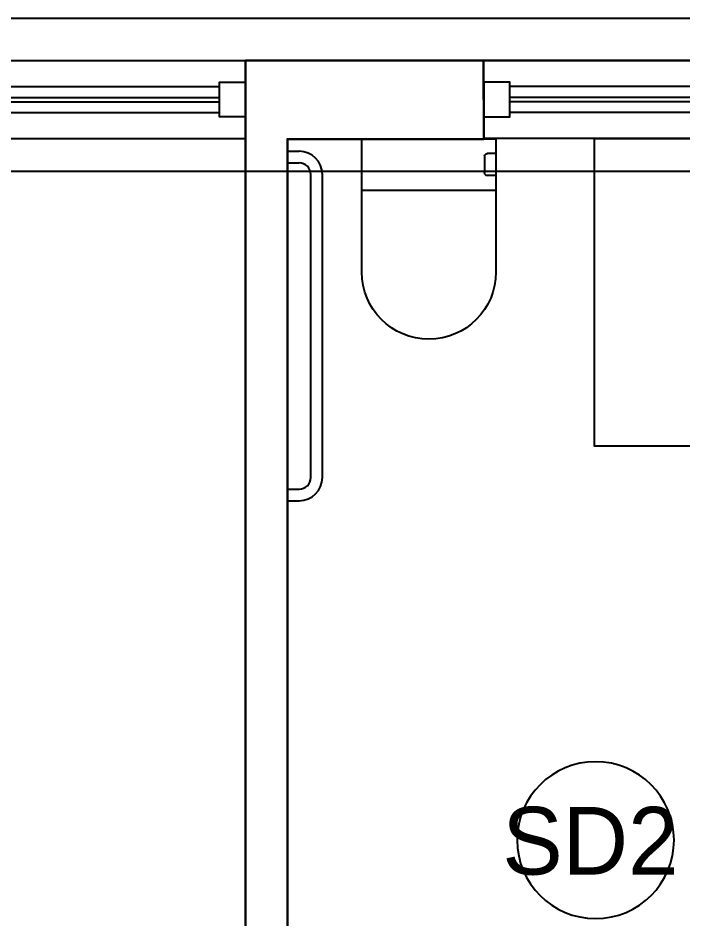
# Model space of a CAD drawing. Header units: millimetres. Extents: x 173236 to 801264, y -94969 to 615039.
# Drawn here: x 640885 to 642834, y 135452 to 138094 of the extents above; entities that cross this region are included whole.
import ezdxf
from ezdxf.enums import TextEntityAlignment as Align

# ---------------------------------------------------------------- set-up
doc = ezdxf.new("R2010")
doc.units = ezdxf.units.MM
doc.header["$MEASUREMENT"] = 0
doc.header["$PDMODE"] = 2
doc.layers.add('00-Def-points', color=7, linetype='Continuous', plot=False)
for name, color, linetype in [('VOX-A-ANNO-DIMS', 160, 'Continuous'), ('VOX-A-ANNO-DRTAG', 183, 'Continuous'), ('VOX-A-ANNO-GRID-LINE', 254, 'Continuous'), ('VOX-A-ELEV-1-NEAR', 130, 'Continuous'), ('VOX-A-FLOOR-LINE', 253, 'Continuous'), ('VOX-A-FURN-LAYOUT', 93, 'Continuous'), ('VOX-A-WINDOW', 2, 'Continuous'), ('VOX-A-WINDOW-SILL', 55, 'Continuous')]:
    doc.layers.add(name, color=color, linetype=linetype)
doc.layers.add('VOX-A-WALL-SECT', color=1, linetype='Continuous', lineweight=30)
doc.styles.add('1.5 mm Rotis Annotative', font='', dxfattribs={"height": 1.5})
doc.styles.add('2 mm Rotis Annotative', font='', dxfattribs={"height": 2})
doc.styles.get('1.5 mm Rotis Annotative').set_extended_font_data('Rotis Sans Serif')
doc.styles.get('2 mm Rotis Annotative').set_extended_font_data('Rotis Sans Serif')
doc.dimstyles.new('1.5 mm Rotis Annotative', dxfattribs={"dimtxt": 1.5, "dimasz": 1, "dimexe": 1.5, "dimexo": 0, "dimgap": 1, "dimtad": 1, "dimdec": 0, "dimrnd": 5, "dimzin": 0, "dimdsep": 46, "dimtxsty": '1.5 mm Rotis Annotative', "dimblk": 'ARCHTICK', "dimcen": 0.09, "dimdle": 1, "dimadec": 0, "dimazin": 0, "dimtfac": 1, "dimtdec": 0, "dimtofl": 0, "dimtmove": 1, "dimatfit": 3, "dimfxl": 2, "dimfxlon": 1, "dimtolj": 1, "dimtzin": 0, "dimarcsym": 0})

# ---------------------------------------------------------------- blocks, each defined once
blk = doc.blocks.new('dd')
at = {"layer": 'VOX-A-ANNO-GRID-LINE', "transparency": 33554610}
blk.add_line((725773.9, 159771.3), (698032.9, 159771.3), dxfattribs=at)
blk = doc.blocks.new('VOX-A-DOOR-TAG')
at = {"layer": 'VOX-A-ANNO-DRTAG'}
blk.add_circle((0, 0), 2.3, dxfattribs=at)
at = {"style": '2 mm Rotis Annotative', "flags": 1}
blk.add_attdef('DOORDIMENSION', (-9.696, -3.017), '', height=1.984, dxfattribs=at)
at = {"layer": 'VOX-A-ANNO-DRTAG', "style": '2 mm Rotis Annotative'}
blk.add_attdef('D1', text='', height=1.984, dxfattribs=at).set_placement((0.152, -0.017), align=Align.MIDDLE)
blk = doc.blocks.new('DOOR & WINDOW')
ref = blk.add_blockref('VOX-A-DOOR-TAG', (757517.6, 149953.4), dxfattribs=dict(xscale=-100, yscale=100, zscale=100))
ref.add_attrib('D1', 'SD2', dxfattribs={"layer": 'VOX-A-ANNO-DRTAG', "height": 198.44, "style": '2 mm Rotis Annotative'}).set_placement((757502.3, 149951.7), align=Align.MIDDLE)
blk = doc.blocks.new('*U370')
at = {"layer": 'VOX-A-WINDOW'}
for p, q in [((3, 1.5), (44.93, 1.5)), ((3, 0.25), (44.93, 0.25)), ((3, -0.25), (44.93, -0.25)), ((3, -1.5), (44.93, -1.5))]:
    blk.add_line(p, q, dxfattribs=at)
for points in [[(3, 2), (3, -2), (0, -2), (0, 2)], [(47.93, 2), (47.93, -2), (44.93, -2), (44.93, 2)]]:
    blk.add_lwpolyline(points, close=True, dxfattribs=at)
at = {"layer": 'VOX-A-WINDOW-SILL'}
for p, q in [((0, 4.5), (47.93, 4.5)), ((0, -4.5), (47.93, -4.5))]:
    blk.add_line(p, q, dxfattribs=at)
blk = doc.blocks.new('*U626')
at = {"layer": 'VOX-A-WINDOW'}
for p, q in [((3, 1.5), (39.31, 1.5)), ((3, 0.25), (39.31, 0.25)), ((3, -0.25), (39.31, -0.25)), ((3, -1.5), (39.31, -1.5))]:
    blk.add_line(p, q, dxfattribs=at)
for points in [[(3, 2), (3, -2), (0, -2), (0, 2)], [(42.31, 2), (42.31, -2), (39.31, -2), (39.31, 2)]]:
    blk.add_lwpolyline(points, close=True, dxfattribs=at)
at = {"layer": 'VOX-A-WINDOW-SILL'}
for p, q in [((0, 4.5), (42.31, 4.5)), ((0, -4.5), (42.31, -4.5))]:
    blk.add_line(p, q, dxfattribs=at)
blk = doc.blocks.new('TYPICAL FLOOR PLAN')
at = {"layer": 'VOX-A-FLOOR-LINE'}
for p, q in [((986052, 124544), (989615.6, 124544)), ((986052, 124419), (989615.6, 124419))]:
    blk.add_line(p, q, dxfattribs=at)
at = {"layer": 'VOX-A-WALL-SECT'}
blk.add_lwpolyline([(987440.6, 121773.2), (987440.6, 124189), (988016.3, 124189), (988015.7, 124419), (987317.5, 124419), (987317.5, 121773.2), (987440.6, 121773.2)], dxfattribs=at)
at = {"layer": 'VOX-A-ANNO-DIMS', "xscale": 25.4, "yscale": 25.4, "zscale": 25.4}
blk.add_blockref('*U370', (986100.1, 124304.7), dxfattribs=at)
at = {"layer": 'VOX-A-ANNO-DIMS', "xscale": -25.4, "yscale": 25.4, "zscale": 25.4, "rotation": 0.003946187135381862}
blk.add_blockref('*U626', (989090.6, 124304.8), dxfattribs=at)
blk = doc.blocks.new('WALL HUNG')
at = {"layer": 'VOX-A-FURN-LAYOUT'}
for p, q in [((323243.3, 101201.1), (322853, 101201.1)), ((322853, 100807.7), (322853, 101201.1)), ((323004.3, 100807.7), (323004.3, 101199.9)), ((322903.5, 100841.2), (322952.5, 100841.2)), ((322895.7, 100807.7), (322895.7, 100833.3)), ((322960.4, 100807.7), (322960.4, 100833.3)), ((322853, 100807.7), (323243.3, 100807.7))]:
    blk.add_line(p, q, dxfattribs=at)
for centre, radius, start, end in [((323243.3, 101004.4), 196.7, 270, 90), ((322903.5, 100833.3), 7.87, 90, 180), ((322952.5, 100833.3), 7.87, 0, 90)]:
    blk.add_arc(centre, radius, start, end, dxfattribs=at)
blk = doc.blocks.new('Handrail-Disables-1200')
for p, q in [((1120, 120), (80, 120)), ((1120, 80), (80, 80)), ((0, 0), (0, 40)), ((40, 0), (40, 40)), ((1160, 0), (1160, 40)), ((1200, 0), (1200, 40))]:
    blk.add_line(p, q)
at = {"ltscale": 12}
for p, q in [((0, 0), (40, 0)), ((1160, 0), (1200, 0))]:
    blk.add_line(p, q, dxfattribs=at)
for centre, start, end in [((80, 40), 90.0002, 180), ((1120, 40), 0, 89.9998)]:
    blk.add_arc(centre, 80, start, end, dxfattribs=at)
for centre, start, end in [((80, 40), 90, 180), ((1120, 40), 0, 90)]:
    blk.add_arc(centre, 40, start, end)
blk = doc.blocks.new('1ST FLOOR FURNITURE')
at = {"layer": 'VOX-A-FURN-LAYOUT'}
blk.add_lwpolyline([(644451.9, 171111.3), (644451.9, 170630.1), (643551.5, 170630.1), (643551.5, 171532.8), (644301.9, 171532.8)], dxfattribs=at)
at = {"layer": 'VOX-A-FURN-LAYOUT', "xscale": 0.8543689447569032, "yscale": 0.8543689447569032, "zscale": 0.8543689447569032, "rotation": 270}
blk.add_blockref('Handrail-Disables-1200', (642651.9, 171495.5), dxfattribs=at)
at = {"layer": 'VOX-A-WINDOW-SILL', "xscale": -1.000000000000003, "rotation": 90}
blk.add_blockref('WALL HUNG', (744070.8, 494384.3), dxfattribs=at)
blk = doc.blocks.new('_ArchTick')
at = {"color": 0, "linetype": 'ByBlock', "const_width": 0.15}
blk.add_lwpolyline([(-0.5, -0.5), (0.5, 0.5)], dxfattribs=at)
blk = doc.blocks.new('*D499')
at = {"layer": 'Defpoints', "color": 0, "transparency": 16777216}
for p in [(641676.7, 174989.1), (640459.2, 171886.3), (641676.7, 171886.3)]:
    blk.add_point(p, dxfattribs=at)
at = {"layer": 'VOX-A-ANNO-DIMS', "color": 0, "lineweight": -2, "transparency": 16777216}
for p, q in [((640459.2, 174789.1), (640459.2, 175139.1)), ((641676.7, 174789.1), (641676.7, 175139.1)), ((640359.2, 174989.1), (641776.7, 174989.1))]:
    blk.add_line(p, q, dxfattribs=at)
at = {"layer": 'VOX-A-ANNO-DIMS', "color": 0, "lineweight": -2, "transparency": 16777216, "xscale": 100, "yscale": 100, "zscale": 100}
for p, rotation in [((640459.2, 174989.1), 180.00000000007), ((641676.7, 174989.1), 7.002309186710079e-11)]:
    blk.add_blockref('_ArchTick', p, dxfattribs=dict(at, rotation=rotation))
at = {"layer": 'VOX-A-ANNO-DIMS', "color": 0, "transparency": 16777216, "insert": (641068, 175165.3), "char_height": 150, "attachment_point": 5, "style": '1.5 mm Rotis Annotative'}
blk.add_mtext('\\A1;1215', dxfattribs=at)
blk = doc.blocks.new('*D500')
at = {"layer": 'Defpoints', "color": 0, "transparency": 16777216}
for p in [(642374.8, 174989.1), (641676.7, 171886.3), (642374.8, 171886.3)]:
    blk.add_point(p, dxfattribs=at)
at = {"layer": 'VOX-A-ANNO-DIMS', "color": 0, "lineweight": -2, "transparency": 16777216}
for p, q in [((641676.7, 174789.1), (641676.7, 175139.1)), ((642374.8, 174789.1), (642374.8, 175139.1)), ((641576.7, 174989.1), (642474.8, 174989.1))]:
    blk.add_line(p, q, dxfattribs=at)
at = {"layer": 'VOX-A-ANNO-DIMS', "color": 0, "lineweight": -2, "transparency": 16777216, "xscale": 100, "yscale": 100, "zscale": 100}
for p, rotation in [((641676.7, 174989.1), 180.00000000007), ((642374.8, 174989.1), 7.002309186710079e-11)]:
    blk.add_blockref('_ArchTick', p, dxfattribs=dict(at, rotation=rotation))
at = {"layer": 'VOX-A-ANNO-DIMS', "color": 0, "transparency": 16777216, "insert": (642025.8, 175165.3), "char_height": 150, "attachment_point": 5, "style": '1.5 mm Rotis Annotative'}
blk.add_mtext('\\A1;700', dxfattribs=at)
blk = doc.blocks.new('*D501')
at = {"layer": 'Defpoints', "color": 0, "transparency": 16777216}
for p in [(643449.8, 174989.1), (642374.8, 171886.3), (643449.8, 171886.4)]:
    blk.add_point(p, dxfattribs=at)
at = {"layer": 'VOX-A-ANNO-DIMS', "color": 0, "lineweight": -2, "transparency": 16777216}
for p, q in [((642374.8, 174789.1), (642374.8, 175139.1)), ((643449.8, 174789.1), (643449.8, 175139.1)), ((642274.8, 174989.1), (643549.8, 174989.1))]:
    blk.add_line(p, q, dxfattribs=at)
at = {"layer": 'VOX-A-ANNO-DIMS', "color": 0, "lineweight": -2, "transparency": 16777216, "xscale": 100, "yscale": 100, "zscale": 100}
for p, rotation in [((642374.8, 174989.1), 180.00000000007), ((643449.8, 174989.1), 7.002309186710079e-11)]:
    blk.add_blockref('_ArchTick', p, dxfattribs=dict(at, rotation=rotation))
at = {"layer": 'VOX-A-ANNO-DIMS', "color": 0, "transparency": 16777216, "insert": (642912.3, 175165.3), "char_height": 150, "attachment_point": 5, "style": '1.5 mm Rotis Annotative'}
blk.add_mtext('\\A1;1075', dxfattribs=at)
blk = doc.blocks.new('DIM')
at = {"layer": 'VOX-A-ANNO-DIMS'}
for base, p1, p2, picture, middle in [((641676.6983, 174989.1145), (640459.2407, 171886.3384), (641676.6983, 171886.3384), '*D499', (641067.9695, 175165.3101)), ((642374.8, 174989.1), (641676.7, 171886.3), (642374.8, 171886.3), '*D500', (642025.8, 175165.3)), ((643449.8, 174989.1), (642374.8, 171886.3), (643449.8, 171886.4), '*D501', (642912.3, 175165.3))]:
    dim = blk.add_linear_dim(base=base, p1=p1, p2=p2, angle=180, dimstyle='1.5 mm Rotis Annotative', dxfattribs=at)
    dim.commit()
    dim.dimension.update_dxf_attribs({"geometry": picture, "text_midpoint": middle})

msp = doc.modelspace()

# ---------------------------------------------------------------- block references
at = {"layer": '00-Def-points'}
msp.add_blockref('DOOR & WINDOW', (-114939.7, -14270.5), dxfattribs=at)
at = {"layer": 'VOX-A-ANNO-GRID-LINE'}
msp.add_blockref('dd', (-68075.9, -22127.2), dxfattribs=at)

# ---------------------------------------------------------------- next in the draw order: block references
msp.add_blockref('TYPICAL FLOOR PLAN', (-345765.8, 13550.1))

# ---------------------------------------------------------------- next in the draw order: block references
msp.add_blockref('DIM', (0, -33917.2))
at = {"layer": 'VOX-A-ELEV-1-NEAR'}
msp.add_blockref('1ST FLOOR FURNITURE', (-977.1, -33792.1), dxfattribs=at)

doc.saveas('drawing.dxf')
